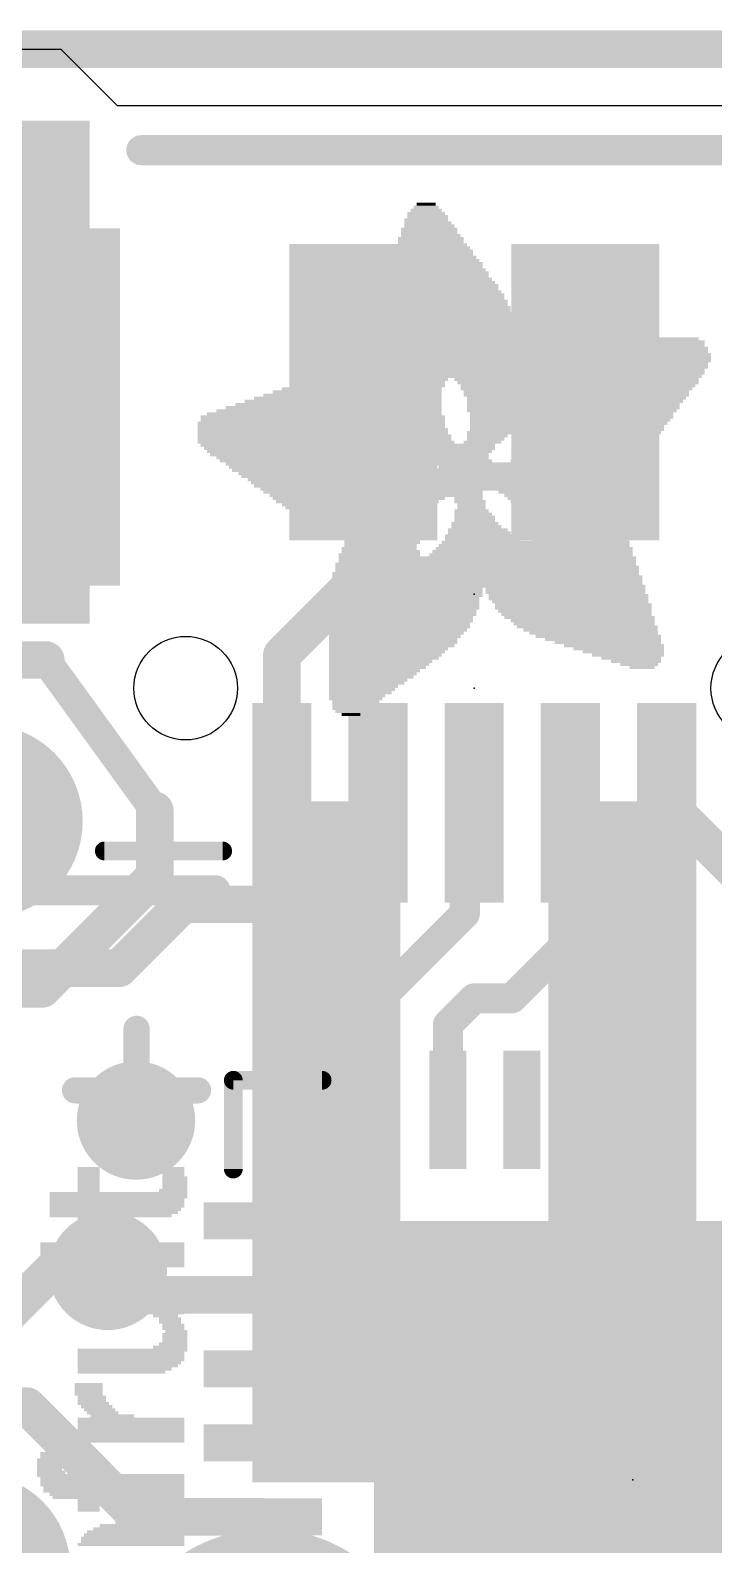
# Model space of a CAD drawing. Extents: x -13.8 to 7.7, y -19.4 to 21.7.
# Drawn here: x -3 to 1.62, y 2.59 to 12.83 of the extents above; entities that cross this region are included whole.
import ezdxf

# ---------------------------------------------------------------- set-up
doc = ezdxf.new("R2010")
doc.units = 0
for name, color, linetype in [('1', 12, 'CONTINUOUS'), ('16', 132, 'CONTINUOUS'), ('17', 110, 'CONTINUOUS'), ('18', 110, 'CONTINUOUS'), ('20', 53, 'CONTINUOUS'), ('200', 40, 'CONTINUOUS'), ('201', 6, 'CONTINUOUS'), ('21', 40, 'CONTINUOUS'), ('22', 6, 'CONTINUOUS'), ('23', 53, 'CONTINUOUS'), ('24', 53, 'CONTINUOUS')]:
    doc.layers.add(name, color=color, linetype=linetype)

# ---------------------------------------------------------------- blocks, each defined once
blk = doc.blocks.new('RECT')
blk.add_solid([(-0.5, -0.5), (0.5, -0.5), (-0.5, 0.5), (0.5, 0.5)])
blk = doc.blocks.new('OFFSETP100')
at = {"const_width": 1}
blk.add_lwpolyline([(0, 0), (1, 0)], dxfattribs=at)
at = {"const_width": 0.5}
for points in [[(0, 0.25, 1), (0, -0.25)], [(1, -0.25, 1), (1, 0.25)]]:
    blk.add_lwpolyline(points, format="xyb", dxfattribs=at)
blk = doc.blocks.new('SQUAREP')
blk.add_solid([(-0.5, -0.5), (0.5, -0.5), (-0.5, 0.5), (0.5, 0.5)])
blk = doc.blocks.new('RECT560000X560000R10')
at = {"const_width": 0.175}
blk.add_lwpolyline([(1.6625, -1.575), (1.6625, 1.575, 0.4142), (1.575, 1.6625), (-1.575, 1.6625, 0.4142), (-1.6625, 1.575), (-1.6625, -1.575, 0.4142), (-1.575, -1.6625), (1.575, -1.6625, 0.4142)], format="xyb", close=True, dxfattribs=at)
blk.add_solid([(-1.6004, -1.6004), (1.6004, -1.6004), (-1.6004, 1.6004), (1.6004, 1.6004)])
blk = doc.blocks.new('PIE')
at = {"const_width": 0.5}
blk.add_lwpolyline([(0, -0.25, 1), (0, 0.25, 1), (0, -0.25)], format="xyb", dxfattribs=at)
blk = doc.blocks.new('ROUNDV')
at = {"const_width": 0.5}
blk.add_lwpolyline([(0, -0.25, 1), (0, 0.25, 1), (0, -0.25)], format="xyb", dxfattribs=at)

msp = doc.modelspace()

# ---------------------------------------------------------------- linework, layer by layer
at = {"layer": '1'}
for points, const_width in [([(7.62, 12.7), (-7.62, 12.7)], 0.254), ([(-0.75, 9.156), (-0.75, 10.382)], 0.254), ([(-1.3, 8.606), (-0.75, 9.156)], 0.254), ([(-5.9935, 8.5725), (-2.8956, 8.5725)], 0.254), ([(-1.3, 7.607), (-1.3, 8.606)], 0.254), ([(-2.8956, 8.5725), (-2.159, 7.5565)], 0.2032), ([(-2.159, 7.5565), (-2.159, 7.112)], 0.254), ([(-0.0635, 7.5435), (0, 7.607)], 0.254), ([(0.65, 7.607), (0.65, 6.6825)], 0.2032), ([(1.3, 7.607), (2.4935, 6.4135)], 0.254), ([(-0.0635, 6.858), (-0.0635, 7.5435)], 0.2032), ([(-2.159, 7.112), (-2.921, 6.35)], 0.254), ([(-0.6781, 6.2434), (-0.0635, 6.858)], 0.2032), ([(0.65, 6.6825), (0.254, 6.2865)], 0.2032), ([(-2.921, 6.35), (-4.1275, 6.35)], 0.254), ([(-0.6781, 5.5328), (-0.6781, 6.2434)], 0.2032), ([(-0.1781, 6.1084), (0, 6.2865)], 0.2032), ([(0.254, 6.2865), (0, 6.2865)], 0.2032), ([(-0.1781, 5.5328), (-0.1781, 6.1084)], 0.2032), ([(-1.4281, 4.2828), (-2.3778, 4.2828)], 0.254), ([(-3.0235, 3.5315), (-3.556, 3.5315)], 0.254), ([(-2.2748, 2.7828), (-3.0235, 3.5315)], 0.254), ([(-1.4281, 3.2828), (0.8219, 3.2828)], 0.254), ([(1.0719, 3.0328), (1.0719, 2.2301)], 0.254), ([(-1.4281, 2.7828), (-2.2748, 2.7828)], 0.254)]:
    msp.add_lwpolyline(points, dxfattribs=dict(at, const_width=const_width))
for points, const_width in [([(-0.6865, 10.382, 1), (-0.8135, 10.382)], 0.127), ([(-0.8135, 9.156, 1), (-0.6865, 9.156)], 0.127), ([(-0.7051, 9.1111, 1), (-0.7949, 9.2009)], 0.127), ([(-2.8956, 8.509, 1), (-2.8956, 8.636)], 0.127), ([(-1.2365, 8.606, 1), (-1.3635, 8.606)], 0.127), ([(-1.3449, 8.6509, 1), (-1.2551, 8.5611)], 0.127), ([(-2.8545, 8.6023, 1), (-2.9367, 8.5427)], 0.1016), ([(-2.0955, 7.5565, 1), (-2.2225, 7.5565)], 0.127), ([(0.0449, 7.5621, 1), (-0.0449, 7.6519)], 0.127), ([(0.7008, 7.607, 1), (0.5992, 7.607)], 0.1016), ([(1.3449, 7.6519, 1), (1.2551, 7.5621)], 0.127), ([(-2.2001, 7.5267, 1), (-2.1179, 7.5863)], 0.1016), ([(-1.3635, 7.607, 1), (-1.2365, 7.607)], 0.127), ([(-0.1084, 7.5884, 1), (-0.0186, 7.4986)], 0.127), ([(-0.0127, 7.5435, 1), (-0.1143, 7.5435)], 0.1016), ([(-2.2225, 7.112, 1), (-2.0955, 7.112)], 0.127), ([(-2.1141, 7.0671, 1), (-2.2039, 7.1569)], 0.127), ([(-0.0276, 6.8221, 1), (-0.0994, 6.8939)], 0.1016), ([(-0.1143, 6.858, 1), (-0.0127, 6.858)], 0.1016), ([(0.6859, 6.6466, 1), (0.6141, 6.7184)], 0.1016), ([(0.5992, 6.6825, 1), (0.7008, 6.6825)], 0.1016), ([(-2.9659, 6.3949, 1), (-2.8761, 6.3051)], 0.127), ([(-2.921, 6.2865, 1), (-2.921, 6.4135)], 0.127), ([(-0.6273, 6.2434, 1), (-0.7289, 6.2434)], 0.1016), ([(0, 6.3373, 1), (0, 6.2357)], 0.1016), ([(0.0359, 6.2506, 1), (-0.0359, 6.3224)], 0.1016), ([(0.2181, 6.3224, 1), (0.2899, 6.2506)], 0.1016), ([(0.254, 6.2357, 1), (0.254, 6.3373)], 0.1016), ([(-0.714, 6.2793, 1), (-0.6422, 6.2075)], 0.1016), ([(-0.1273, 6.1084, 1), (-0.2289, 6.1084)], 0.1016), ([(-0.214, 6.1443, 1), (-0.1422, 6.0725)], 0.1016), ([(-0.7289, 5.5328, 1), (-0.6273, 5.5328)], 0.1016), ([(-0.2289, 5.5328, 1), (-0.1273, 5.5328)], 0.1016), ([(-2.4765, 4.445, 0.4142), (-2.3778, 4.2828)], 0.254), ([(-2.4148, 4.43, 1), (-2.5382, 4.46)], 0.127), ([(-2.3778, 4.3463, 1), (-2.3778, 4.2193)], 0.127), ([(-2.3928, 4.2211, 1), (-2.3627, 4.3445)], 0.127), ([(-1.4281, 4.2193, 1), (-1.4281, 4.3463)], 0.127), ([(-2.9786, 3.5764, 1), (-3.0684, 3.4866)], 0.127), ([(-3.0235, 3.468, 1), (-3.0235, 3.595)], 0.127), ([(-1.4281, 3.3463, 1), (-1.4281, 3.2193)], 0.127), ([(1.0719, 3.0328, 0.4142), (0.8219, 3.2828)], 0.254), ([(0.8219, 3.3463, 1), (0.8219, 3.2193)], 0.127), ([(0.8219, 3.2193, 1), (0.8219, 3.3463)], 0.127), ([(1.1354, 3.0328, 1), (1.0084, 3.0328)], 0.127), ([(1.0084, 3.0328, 1), (1.1354, 3.0328)], 0.127), ([(-2.2748, 2.8463, 1), (-2.2748, 2.7193)], 0.127), ([(-2.3197, 2.7379, 1), (-2.2299, 2.8277)], 0.127), ([(-1.4281, 2.7193, 1), (-1.4281, 2.8463)], 0.127)]:
    msp.add_lwpolyline(points, format="xyb", dxfattribs=dict(at, const_width=const_width))
at = {"layer": '16', "const_width": 0.254}
for points in [[(7.62, 12.7), (-7.62, 12.7)], [(-2.4003, 6.4897), (-1.9685, 6.9215)], [(-1.9685, 6.9215), (-1.016, 6.9215)], [(-1.016, 6.9215), (-1, 6.9055)], [(-1, 6.9055), (-1, 5.317)], [(-3.2258, 6.4897), (-2.4003, 6.4897)], [(-2.8575, 4.445), (-4.5085, 2.794)], [(-2.4765, 4.445), (-2.8575, 4.445)]]:
    msp.add_lwpolyline(points, dxfattribs=at)
at = {"layer": '16', "const_width": 0.127}
for points in [[(-1.9685, 6.985, 1), (-1.9685, 6.858)], [(-1.9236, 6.8766, 1), (-2.0134, 6.9664)], [(-0.9711, 6.9664, 1), (-1.0609, 6.8766)], [(-0.9365, 6.9055, 1), (-1.0635, 6.9055)], [(-1.0449, 6.8606, 1), (-0.9551, 6.9504)], [(-1.016, 6.858, 1), (-1.016, 6.985)], [(-2.4452, 6.5346, 1), (-2.3554, 6.4448)], [(-2.4003, 6.4262, 1), (-2.4003, 6.5532)], [(-1.0635, 5.317, 1), (-0.9365, 5.317)], [(-2.8575, 4.5085, 1), (-2.8575, 4.3815)], [(-2.8126, 4.4001, 1), (-2.9024, 4.4899)], [(-2.4765, 4.3815, 1), (-2.4765, 4.5085)]]:
    msp.add_lwpolyline(points, format="xyb", dxfattribs=at)
at = {"layer": '20'}
for p, q in [((-6.35, 12.7), (-2.794, 12.7)), ((-2.794, 12.7), (-2.413, 12.319)), ((-2.413, 12.319), (2.413, 12.319))]:
    msp.add_line(p, q, dxfattribs=at)
for centre in [(-1.95, 8.382), (1.95, 8.382)]:
    msp.add_circle(centre, 0.35, dxfattribs=at)
at = {"layer": '21', "const_width": 0.127}
for points in [[(3.8, 12.682), (-3.8, 12.682)], [(-1.7, 7.282), (-2.5, 7.282)], [(-1.6281, 5.1328), (-1.6281, 5.7328)], [(-1.6281, 5.7328), (-1.0281, 5.7328)]]:
    msp.add_lwpolyline(points, dxfattribs=at)
at = {"layer": '21', "const_width": 0.0635}
for points in [[(-2.5, 7.3137, 1), (-2.5, 7.2503)], [(-1.7, 7.2503, 1), (-1.7, 7.3137)], [(-1.5964, 5.7328, 1), (-1.6599, 5.7328)], [(-1.6281, 5.7645, 1), (-1.6281, 5.701)], [(-1.0281, 5.701, 1), (-1.0281, 5.7645)], [(-1.6599, 5.1328, 1), (-1.5964, 5.1328)]]:
    msp.add_lwpolyline(points, format="xyb", dxfattribs=at)
at = {"layer": '22'}
for points, const_width in [([(2.25, 12.017), (-2.25, 12.017)], 0.2032), ([(-3.15, 7.017), (-1.75, 7.017)], 0.2032), ([(-2.2821, 6.08), (-2.2821, 5.2495)], 0.1778), ([(-1.8669, 5.6647), (-2.6973, 5.6647)], 0.1778)]:
    msp.add_lwpolyline(points, dxfattribs=dict(at, const_width=const_width))
for points, const_width in [([(-2.25, 12.0678, 1), (-2.25, 11.9662)], 0.1016), ([(-1.75, 6.9662, 1), (-1.75, 7.0678)], 0.1016), ([(-2.2377, 6.08, 1), (-2.3266, 6.08)], 0.0889), ([(-2.6973, 5.7092, 1), (-2.6973, 5.6203)], 0.0889), ([(-1.8669, 5.6203, 1), (-1.8669, 5.7092)], 0.0889), ([(-2.3266, 5.2495, 1), (-2.2377, 5.2495)], 0.0889), ([(-1.397, 0.753, 1), (-1.397, 2.549, 1), (-1.397, 0.753)], 0.3048)]:
    msp.add_lwpolyline(points, format="xyb", dxfattribs=dict(at, const_width=const_width))
at = {"layer": '23'}
for p in [(0, 8.382), (1.0719, 3.0328)]:
    msp.add_point(p, dxfattribs=at)
at = {"layer": '24'}
msp.add_point((0, 9.017), dxfattribs=at)

# ---------------------------------------------------------------- block references
at = {"layer": '1', "xscale": 2, "rotation": 270}
for p in [(-0.75, 10.382), (0.75, 10.382)]:
    msp.add_blockref('RECT', p, dxfattribs=at)
at = {"layer": '1'}
for p, xscale, yscale, rotation in [((-1.3, 7.607), 0.4, 1.35, 180), ((-0.65, 7.607), 0.4, 1.35, 180), ((0, 7.607), 0.4, 1.35, 180), ((0.65, 7.607), 0.4, 1.35, 180), ((1.3, 7.607), 0.4, 1.35, 180), ((-1.4281, 4.7828), 0.25, 0.8, 90), ((-1.4281, 4.2828), 0.25, 0.8, 90), ((-1.4281, 3.7828), 0.25, 0.8, 90), ((-1.4281, 3.2828), 0.25, 0.8, 90), ((-1.4281, 2.7828), 0.25, 0.8, 90)]:
    msp.add_blockref('RECT', p, dxfattribs=dict(at, xscale=xscale, yscale=yscale, rotation=rotation))
at = {"layer": '1', "xscale": 0.25, "yscale": 0.8}
for p in [(-0.6781, 5.5328), (-0.1781, 5.5328), (0.3219, 5.5328), (0.8219, 5.5328), (1.3219, 5.5328)]:
    msp.add_blockref('RECT', p, dxfattribs=at)
at = {"layer": '1', "rotation": 90}
msp.add_blockref('RECT560000X560000R10', (1.0719, 3.0328), dxfattribs=at)
at = {"layer": '16', "xscale": 3.4, "yscale": 1.6, "rotation": 90}
msp.add_blockref('RECT', (-3.4, 10.517), dxfattribs=at)
at = {"layer": '16', "yscale": 4.6, "rotation": 180}
for p in [(-1, 5.317), (1, 5.317)]:
    msp.add_blockref('RECT', p, dxfattribs=at)
at = {"layer": '16', "xscale": 1.27, "yscale": 1.27}
msp.add_blockref('PIE', (-3.3655, 2.4384), dxfattribs=at)
at = {"layer": '17'}
for name, p, xscale, yscale, rotation in [('SQUAREP', (-3.6, 10.282), 2.413, 2.413, 270), ('SQUAREP', (-3.6, 10.282), 2.413, 2.413, 270), ('OFFSETP100', (-3.3, 7.482), 1.308, 1.308, 180), ('OFFSETP100', (-3.3, 7.482), 1.308, 1.308, 180)]:
    msp.add_blockref(name, p, dxfattribs=dict(at, xscale=xscale, yscale=yscale, rotation=rotation))
at = {"layer": '18', "xscale": 0.8001, "yscale": 0.8001}
for p in [(-2.286, 5.461), (-2.286, 5.461), (-2.4765, 4.445), (-2.4765, 4.445)]:
    msp.add_blockref('ROUNDV', p, dxfattribs=at)
at = {"layer": '200', "yscale": 0.0212}
for p, xscale in [((-2.6055, 5.1359), 0.1481), ((-2.6055, 5.1147), 0.1481), ((-2.0342, 5.1359), 0.1481), ((-2.0342, 5.1147), 0.1481), ((-2.6055, 5.0935), 0.1481), ((-2.6055, 5.0724), 0.1481), ((-2.6055, 5.0512), 0.1481), ((-2.6055, 5.0301), 0.1481), ((-2.6055, 5.0089), 0.1481), ((-2.0237, 5.0724), 0.1693), ((-2.0237, 5.0512), 0.1693), ((-2.0237, 5.0301), 0.1693), ((-2.0237, 5.0089), 0.1693), ((-2.0342, 5.0935), 0.1481), ((-2.4045, 4.9666), 0.931), ((-2.4045, 4.9454), 0.931), ((-2.4151, 4.9243), 0.9098), ((-2.4151, 4.9031), 0.9098), ((-2.6055, 4.9877), 0.1481), ((-2.0342, 4.9877), 0.1904), ((-2.4151, 4.882), 0.9098), ((-2.4257, 4.8608), 0.8886), ((-2.4574, 4.8185), 0.8252), ((-2.4362, 4.8396), 0.8675), ((-2.6055, 4.7973), 0.1481), ((-2.6055, 4.7762), 0.1481), ((-2.6055, 4.755), 0.1481), ((-2.6055, 4.7338), 0.1481), ((-2.8488, 4.6281), 0.1693), ((-2.8488, 4.6069), 0.1693), ((-2.3199, 4.6281), 0.7194), ((-2.3199, 4.6069), 0.7194), ((-2.8488, 4.5857), 0.1693), ((-2.8488, 4.5646), 0.1693), ((-2.8488, 4.5434), 0.1693), ((-2.8488, 4.5223), 0.1693), ((-2.8488, 4.5011), 0.1693), ((-2.3199, 4.5857), 0.7194), ((-2.3199, 4.5646), 0.7194), ((-2.3199, 4.5434), 0.7194), ((-2.3199, 4.5223), 0.7194), ((-2.3199, 4.5011), 0.7194), ((-2.8488, 4.48), 0.1693), ((-2.3199, 4.48), 0.7194), ((-2.3199, 4.3107), 0.7194), ((-2.3199, 4.2895), 0.7194), ((-2.3199, 4.2684), 0.7194), ((-2.3199, 4.2472), 0.7194), ((-2.3199, 4.226), 0.7194), ((-2.3199, 4.2049), 0.7194), ((-2.3199, 4.1837), 0.7194), ((-2.3199, 4.1626), 0.7194), ((-2.0871, 4.1414), 0.1693), ((-2.0554, 4.1203), 0.1481), ((-2.0554, 4.0991), 0.1481), ((-2.0237, 4.0145), 0.1693), ((-2.0237, 3.9933), 0.1693), ((-2.0342, 4.0779), 0.1481), ((-2.0342, 4.0568), 0.1481), ((-2.0131, 4.0356), 0.1481), ((-2.3199, 3.8875), 0.7194), ((-2.3093, 3.9087), 0.7405), ((-2.0554, 3.9298), 0.2327), ((-2.0342, 3.951), 0.1904), ((-2.0237, 3.9722), 0.1693), ((-2.3199, 3.8664), 0.7194), ((-2.3199, 3.8452), 0.7194), ((-2.341, 3.8029), 0.6771), ((-2.3304, 3.824), 0.6982), ((-2.3622, 3.7817), 0.6347), ((-2.6055, 3.6759), 0.1904), ((-2.3833, 3.7606), 0.5924), ((-2.6055, 3.6548), 0.1904), ((-2.6055, 3.6336), 0.1904), ((-2.6055, 3.6125), 0.1904), ((-2.5843, 3.5913), 0.1904), ((-2.5738, 3.549), 0.2116), ((-2.5843, 3.5701), 0.1904), ((-2.5526, 3.5278), 0.2116), ((-2.5315, 3.5067), 0.2116), ((-2.5103, 3.4855), 0.2116), ((-2.3199, 3.4432), 0.7194), ((-2.3199, 3.422), 0.7194), ((-2.3199, 3.4009), 0.7194), ((-2.3199, 3.3797), 0.7194), ((-2.4468, 3.4644), 0.2962), ((-2.3199, 3.3586), 0.7194), ((-2.3199, 3.3374), 0.7194), ((-2.3199, 3.3162), 0.7194), ((-2.3199, 3.2951), 0.7194), ((-2.87, 3.1681), 0.1693), ((-2.8594, 3.2105), 0.1481), ((-2.8594, 3.1893), 0.1481), ((-2.6055, 3.2105), 0.1481), ((-2.6055, 3.1893), 0.1481), ((-2.6055, 3.1681), 0.1481), ((-2.87, 3.147), 0.1693), ((-2.87, 3.1258), 0.1693), ((-2.87, 3.1047), 0.1693), ((-2.8594, 3.0835), 0.1904), ((-2.4574, 3.0624), 0.9944), ((-2.6055, 3.147), 0.1481), ((-2.6055, 3.1258), 0.1481), ((-2.6055, 3.1047), 0.1481), ((-2.6055, 3.0835), 0.1481), ((-2.4468, 3.0412), 0.9733), ((-2.4468, 3.02), 0.9733), ((-2.4468, 2.9989), 0.9733), ((-2.4362, 2.9777), 0.9521), ((-2.4362, 2.9566), 0.9521), ((-2.4151, 2.9354), 0.9098), ((-2.4045, 2.9142), 0.8886), ((-2.6055, 2.8931), 0.1481), ((-2.6055, 2.8719), 0.1481), ((-2.6055, 2.8508), 0.1481), ((-2.6055, 2.8296), 0.1481), ((-2.2987, 2.6603), 0.6771), ((-2.2881, 2.6815), 0.6559), ((-2.267, 2.7027), 0.6136), ((-2.2458, 2.7238), 0.5713), ((-2.1929, 2.745), 0.4655), ((-2.3199, 2.5969), 0.7194), ((-2.3093, 2.6392), 0.6982), ((-2.3093, 2.618), 0.6982)]:
    msp.add_blockref('RECT', p, dxfattribs=dict(at, xscale=xscale))
at = {"layer": '201', "yscale": 0.0212, "rotation": 180}
for p, xscale in [((-0.3249, 11.5891), 0.2539), ((-0.3143, 11.5679), 0.2751), ((-0.3249, 11.6103), 0.2116), ((-0.3249, 11.6314), 0.1693), ((-0.3249, 11.6526), 0.127), ((-0.3037, 11.4833), 0.3808), ((-0.3037, 11.4622), 0.3808), ((-0.3249, 11.5468), 0.2962), ((-0.3143, 11.5256), 0.3174), ((-0.3037, 11.5045), 0.3385), ((-0.2826, 11.3564), 0.5078), ((-0.2932, 11.4198), 0.4443), ((-0.2932, 11.3987), 0.4443), ((-0.2826, 11.3775), 0.4655), ((-0.2932, 11.441), 0.402), ((-0.2509, 11.2506), 0.6136), ((-0.272, 11.2929), 0.5713), ((-0.2614, 11.2717), 0.5924), ((-0.272, 11.3352), 0.529), ((-0.272, 11.314), 0.529), ((-0.2509, 11.1659), 0.6982), ((-0.2403, 11.1448), 0.7194), ((-0.2509, 11.2083), 0.6559), ((-0.2403, 11.1871), 0.6771), ((-0.2614, 11.2294), 0.6347), ((-0.2297, 11.0813), 0.7829), ((-0.2191, 11.0602), 0.804), ((-0.2297, 11.1236), 0.7405), ((-0.2191, 11.1025), 0.7617), ((-0.2085, 10.9544), 0.9098), ((-0.2191, 11.0178), 0.8463), ((-0.2085, 10.9967), 0.8675), ((-0.2085, 10.9755), 0.8675), ((-0.2085, 11.039), 0.8252), ((-0.198, 10.8486), 0.9733), ((-0.2085, 10.8909), 0.9521), ((-0.2085, 10.8697), 0.9521), ((-0.198, 10.912), 0.931), ((-0.2085, 10.9332), 0.9098), ((-0.198, 10.8274), 0.9733), ((-0.198, 10.8063), 0.9733), ((-0.198, 10.7851), 0.9733), ((-0.198, 10.7639), 0.9733), ((-0.1874, 10.7428), 0.9944), ((1.1033, 10.7428), 0.8252), ((-0.1874, 10.7216), 0.9944), ((-0.1874, 10.7005), 0.9944), ((-0.1874, 10.6793), 0.9944), ((-0.1874, 10.6581), 0.9944), ((-0.1874, 10.637), 0.9944), ((0.9975, 10.637), 1.206), ((1.0081, 10.6581), 1.1425), ((1.0292, 10.6793), 1.1002), ((1.0398, 10.7005), 1.0368), ((1.0715, 10.7216), 0.9733), ((-0.1874, 10.6158), 0.9944), ((-0.1874, 10.5947), 0.9944), ((-0.198, 10.5735), 0.9733), ((-0.198, 10.5524), 0.9733), ((0.4474, 10.5312), 2.2216), ((0.9446, 10.5524), 1.2695), ((0.9552, 10.5735), 1.2483), ((0.9763, 10.5947), 1.2483), ((0.9869, 10.6158), 1.2272), ((-0.9385, 10.4466), 0.4232), ((-0.9385, 10.4677), 0.2539), ((0.4474, 10.51), 2.2216), ((0.4368, 10.4889), 2.2005), ((-0.4095, 10.4677), 0.4655), ((-0.4201, 10.4466), 0.4443), ((0.6907, 10.4677), 1.6503), ((0.7013, 10.4466), 1.6292), ((-0.8539, 10.3408), 1.2695), ((-0.8221, 10.3619), 1.206), ((-0.7904, 10.3831), 1.1425), ((-0.7586, 10.4042), 1.0791), ((-0.9385, 10.4254), 0.5501), ((-0.4095, 10.4254), 0.4232), ((0.6907, 10.4042), 1.5657), ((0.7013, 10.4254), 1.5869), ((0.6907, 10.3831), 1.5234), ((0.6907, 10.3619), 1.5234), ((0.6907, 10.3408), 1.4811), ((-1.0125, 10.235), 1.5869), ((-0.9808, 10.2561), 1.5234), ((-0.9491, 10.2773), 1.4599), ((-0.9173, 10.2985), 1.3964), ((-0.8856, 10.3196), 1.333), ((0.6695, 10.2985), 1.4388), ((0.6695, 10.2773), 1.4388), ((0.6801, 10.3196), 1.4599), ((0.659, 10.2561), 1.4176), ((0.659, 10.235), 1.3753), ((-1.0337, 10.1715), 1.6715), ((-1.0337, 10.1503), 1.6715), ((-1.0231, 10.1292), 1.6927), ((-1.0231, 10.2138), 1.6503), ((-1.0231, 10.1927), 1.6503), ((0.6484, 10.1927), 1.3541), ((0.6378, 10.1715), 1.333), ((0.1723, 10.1503), 0.402), ((0.1406, 10.1292), 0.3385), ((0.659, 10.2138), 1.3753), ((0.8917, 10.1503), 0.7829), ((0.9023, 10.1292), 0.7617), ((-1.0231, 10.108), 1.6927), ((-1.002, 10.0446), 1.735), ((-1.0125, 10.0869), 1.7138), ((-1.0125, 10.0657), 1.7138), ((-0.8539, 10.0234), 1.9889), ((0.0559, 10.0446), 0.2539), ((0.1088, 10.108), 0.3174), ((0.0877, 10.0869), 0.2751), ((0.0771, 10.0657), 0.2539), ((0.8176, 10.0234), 0.7617), ((0.8494, 10.0657), 0.7405), ((0.8494, 10.0446), 0.7405), ((0.8705, 10.0869), 0.7405), ((0.8917, 10.108), 0.7405), ((-1.203, 10.0022), 1.2483), ((-1.2347, 9.9811), 1.1425), ((-1.2347, 9.9599), 1.1002), ((-1.2241, 9.9388), 1.0368), ((-1.203, 9.9176), 1.0368), ((-0.1874, 10.0022), 0.6559), ((-0.1345, 9.9811), 0.5078), ((-0.1239, 9.9599), 0.4443), ((-0.1027, 9.9388), 0.402), ((-0.071, 9.9176), 0.3808), ((0.6801, 9.9176), 0.8675), ((0.7224, 9.9388), 0.8252), ((0.7542, 9.9599), 0.804), ((0.7753, 9.9811), 0.7617), ((0.7965, 10.0022), 0.7617), ((-1.1712, 9.8964), 1.0156), ((-1.1501, 9.8753), 1.0156), ((-1.1183, 9.8541), 1.0368), ((-1.0654, 9.833), 1.0579), ((0.3522, 9.833), 1.3118), ((0.4156, 9.8964), 1.3541), ((0.3839, 9.8541), 1.2907), ((0.4051, 9.8753), 1.2907), ((-0.3037, 9.8118), 2.539), ((-0.2932, 9.7907), 2.4755), ((-0.3037, 9.7695), 2.412), ((-0.3249, 9.7483), 2.3274), ((-0.3884, 9.7272), 2.1158), ((-0.6846, 9.706), 1.4811), ((-0.6634, 9.6849), 1.4388), ((-0.7798, 9.6637), 1.1637), ((-0.7904, 9.6425), 1.1002), ((-0.7798, 9.6214), 1.0368), ((-0.0393, 9.6637), 0.1904), ((-0.0287, 9.6425), 0.2116), ((-0.0181, 9.6214), 0.1904), ((0.4474, 9.706), 0.5713), ((0.4897, 9.6849), 0.5713), ((0.5214, 9.6637), 0.5924), ((0.5426, 9.6425), 0.5924), ((0.5637, 9.6214), 0.5924), ((-0.7692, 9.6002), 1.0156), ((-0.7586, 9.5791), 0.9521), ((-0.7481, 9.5579), 0.8886), ((-0.7269, 9.5368), 0.8463), ((-0.7163, 9.5156), 0.7829), ((0.003, 9.5368), 0.2751), ((0.003, 9.5156), 0.2751), ((-0.0075, 9.5579), 0.2539), ((-0.0181, 9.5791), 0.2327), ((-0.0181, 9.6002), 0.1904), ((0.5955, 9.6002), 0.5713), ((0.6061, 9.5791), 0.5924), ((0.6272, 9.5579), 0.5924), ((0.6484, 9.5368), 0.5924), ((0.6695, 9.5156), 0.5924), ((-0.8962, 9.4944), 0.2539), ((-0.6, 9.4098), 0.4655), ((-0.5894, 9.431), 0.4443), ((-0.5682, 9.4521), 0.4443), ((-0.5576, 9.4733), 0.4232), ((-0.5365, 9.4944), 0.4232), ((0.0348, 9.4098), 0.4655), ((0.0242, 9.4521), 0.402), ((0.0348, 9.431), 0.4232), ((0.0136, 9.4733), 0.3385), ((0.0031, 9.4944), 0.3174), ((0.6695, 9.4944), 0.5924), ((0.7118, 9.4098), 0.6347), ((0.6907, 9.4733), 0.5924), ((0.7013, 9.4521), 0.6136), ((0.7013, 9.431), 0.6136), ((-0.6423, 9.3252), 0.5078), ((-0.6317, 9.304), 0.529), ((-0.6211, 9.3675), 0.5078), ((-0.6317, 9.3463), 0.4866), ((-0.6105, 9.3887), 0.4866), ((0.3945, 9.304), 1.3541), ((0.4051, 9.3252), 1.333), ((0.4051, 9.3463), 1.2907), ((0.4156, 9.3675), 1.2695), ((0.0559, 9.3887), 0.5078), ((0.7118, 9.3887), 0.6347), ((0.0771, 9.2194), 2.0312), ((-0.6423, 9.2829), 0.5501), ((0.0877, 9.2617), 2.01), ((0.0877, 9.2405), 2.01), ((0.3839, 9.2829), 1.3753), ((0.0771, 9.1559), 2.0735), ((0.0877, 9.1348), 2.0947), ((0.0877, 9.1136), 2.0947), ((0.0877, 9.1982), 2.0523), ((0.0877, 9.1771), 2.0523), ((-0.4624, 9.0078), 1.0368), ((0.0877, 9.0924), 2.0947), ((-0.4519, 9.0501), 1.0156), ((-0.4519, 9.029), 1.0156), ((0.0983, 9.0713), 2.1158), ((0.6166, 9.0501), 1.0791), ((0.6166, 9.029), 1.0791), ((0.6378, 9.0078), 1.0791), ((-0.473, 8.9866), 1.0156), ((-0.473, 8.9655), 1.0156), ((-0.473, 8.9443), 1.0156), ((-0.473, 8.9232), 1.0156), ((-0.4836, 8.902), 0.9944), ((0.6378, 8.9866), 1.0791), ((0.6484, 8.9655), 1.0579), ((0.6695, 8.9443), 1.0579), ((0.6695, 8.9232), 1.0579), ((0.6801, 8.902), 1.0368), ((-0.4836, 8.8809), 0.9944), ((-0.4942, 8.8597), 0.9733), ((-0.4942, 8.8385), 0.9733), ((-0.5048, 8.8174), 0.9521), ((-0.5048, 8.7962), 0.9521), ((0.6907, 8.8809), 1.0156), ((0.7118, 8.8597), 1.0156), ((0.733, 8.8385), 0.9733), ((0.7436, 8.8174), 0.9521), ((0.7647, 8.7962), 0.9521), ((-0.5153, 8.7751), 0.931), ((-0.5259, 8.7539), 0.9098), ((-0.5365, 8.7327), 0.8886), ((-0.5471, 8.7116), 0.8675), ((-0.5471, 8.6904), 0.8675), ((0.7859, 8.7751), 0.9098), ((0.8071, 8.7539), 0.8675), ((0.8388, 8.7327), 0.8463), ((0.8705, 8.7116), 0.7829), ((0.9023, 8.6904), 0.7194), ((-0.5576, 8.6693), 0.8463), ((-0.5788, 8.6481), 0.804), ((-0.5894, 8.627), 0.7829), ((-0.6, 8.6058), 0.7617), ((-0.6105, 8.5846), 0.7405), ((0.9446, 8.6693), 0.6771), ((0.9763, 8.6481), 0.6136), ((1.0081, 8.627), 0.5501), ((1.0398, 8.6058), 0.4866), ((1.061, 8.5846), 0.402), ((-0.6317, 8.5635), 0.6982), ((-0.6423, 8.5423), 0.6771), ((-0.6529, 8.5212), 0.6559), ((-0.674, 8.5), 0.6136), ((1.0927, 8.5635), 0.3385), ((1.1139, 8.5423), 0.2539), ((1.135, 8.5212), 0.1693), ((-0.6846, 8.4788), 0.5924), ((-0.6952, 8.4577), 0.5713), ((-0.7163, 8.4365), 0.529), ((-0.7269, 8.4154), 0.5078), ((-0.7481, 8.3942), 0.4655), ((-0.7586, 8.3731), 0.4443), ((-0.7692, 8.3519), 0.4232), ((-0.7904, 8.3307), 0.3809), ((-0.801, 8.3096), 0.3597), ((-0.801, 8.2884), 0.3174), ((-0.8221, 8.2673), 0.2751), ((-0.8327, 8.2461), 0.2539), ((-0.8433, 8.2249), 0.1904), ((-0.8327, 8.2038), 0.127)]:
    msp.add_blockref('RECT', p, dxfattribs=dict(at, xscale=xscale))

doc.saveas('drawing.dxf')
